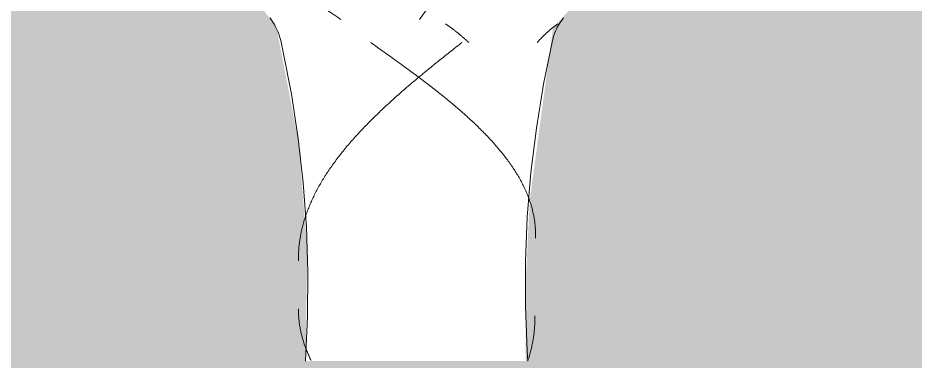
# Model space of a CAD drawing. Header units: inches. Extents: x -54880 to -186, y -132 to 853.
# Drawn here: x -25636.53 to -25604.22, y 101.31 to 113.66 of the extents above; entities that cross this region are included whole.
import ezdxf

# ---------------------------------------------------------------- set-up
doc = ezdxf.new("R2010")
doc.units = ezdxf.units.IN
doc.header["$MEASUREMENT"] = 0
doc.layers.add('A-WALL-PATT', color=111, linetype='Continuous', lineweight=9)
doc.layers.add('Q-SPCQ', color=91, linetype='Continuous', lineweight=9)

# ---------------------------------------------------------------- blocks, each defined once
blk = doc.blocks.new('FP_49-Section 13')
at = {"layer": 'Q-SPCQ', "flags": 128}
for points in [[(-25626.174, 101.312), (-25626.098, 102.917), (-25626.086, 104.523), (-25626.138, 106.128), (-25626.255, 107.73), (-25626.435, 109.325), (-25626.68, 110.913), (-25626.987, 112.489), (-25627.066, 112.849)], [(-25617.281, 112.849), (-25617.603, 111.275), (-25617.862, 109.69), (-25618.057, 108.096), (-25618.188, 106.496), (-25618.255, 104.891), (-25618.258, 103.285), (-25618.197, 101.68), (-25618.174, 101.312)]]:
    blk.add_lwpolyline(points, dxfattribs=at)
blk = doc.blocks.new('FP_50-Section 13')
at = {"layer": 'Q-SPCQ'}
for p, q in [((-25623.825, 112.774), (-25623.766, 112.733)), ((-25620.546, 112.774), (-25620.602, 112.73)), ((-25623.766, 112.733), (-25623.707, 112.691)), ((-25623.707, 112.691), (-25623.648, 112.649)), ((-25623.648, 112.649), (-25623.589, 112.607)), ((-25623.589, 112.607), (-25623.53, 112.565)), ((-25623.53, 112.565), (-25623.471, 112.524)), ((-25623.471, 112.524), (-25623.412, 112.482)), ((-25623.412, 112.482), (-25623.353, 112.44)), ((-25623.353, 112.44), (-25623.294, 112.398)), ((-25620.941, 112.463), (-25620.997, 112.419)), ((-25620.885, 112.508), (-25620.941, 112.463)), ((-25620.828, 112.552), (-25620.885, 112.508)), ((-25620.772, 112.597), (-25620.828, 112.552)), ((-25620.715, 112.641), (-25620.772, 112.597)), ((-25620.659, 112.686), (-25620.715, 112.641)), ((-25620.602, 112.73), (-25620.659, 112.686)), ((-25623.294, 112.398), (-25623.235, 112.356)), ((-25623.235, 112.356), (-25623.177, 112.314)), ((-25623.177, 112.314), (-25623.118, 112.272)), ((-25623.118, 112.272), (-25623.059, 112.23)), ((-25623.059, 112.23), (-25623.001, 112.188)), ((-25623.001, 112.188), (-25622.943, 112.147)), ((-25622.943, 112.147), (-25622.884, 112.105)), ((-25622.884, 112.105), (-25622.826, 112.063)), ((-25621.389, 112.107), (-25621.444, 112.062)), ((-25621.333, 112.151), (-25621.389, 112.107)), ((-25621.277, 112.196), (-25621.333, 112.151)), ((-25621.222, 112.24), (-25621.277, 112.196)), ((-25621.166, 112.285), (-25621.222, 112.24)), ((-25621.11, 112.33), (-25621.166, 112.285)), ((-25621.054, 112.374), (-25621.11, 112.33)), ((-25620.997, 112.419), (-25621.054, 112.374)), ((-25622.826, 112.063), (-25622.768, 112.021)), ((-25622.768, 112.021), (-25622.71, 111.979)), ((-25622.71, 111.979), (-25622.653, 111.937)), ((-25622.653, 111.937), (-25622.595, 111.895)), ((-25622.595, 111.895), (-25622.537, 111.853)), ((-25622.537, 111.853), (-25622.48, 111.811)), ((-25622.48, 111.811), (-25622.423, 111.769)), ((-25621.774, 111.794), (-25621.829, 111.75)), ((-25621.72, 111.839), (-25621.774, 111.794)), ((-25621.665, 111.884), (-25621.72, 111.839)), ((-25621.61, 111.928), (-25621.665, 111.884)), ((-25621.555, 111.973), (-25621.61, 111.928)), ((-25621.5, 112.018), (-25621.555, 111.973)), ((-25621.444, 112.062), (-25621.5, 112.018)), ((-25622.423, 111.769), (-25622.366, 111.727)), ((-25622.366, 111.727), (-25622.309, 111.685)), ((-25622.309, 111.685), (-25622.252, 111.643)), ((-25622.252, 111.643), (-25622.196, 111.601)), ((-25622.153, 111.481), (-25622.206, 111.437)), ((-25622.196, 111.601), (-25622.14, 111.559)), ((-25622.099, 111.526), (-25622.153, 111.481)), ((-25622.14, 111.559), (-25622.083, 111.517)), ((-25622.046, 111.571), (-25622.099, 111.526)), ((-25622.083, 111.517), (-25622.027, 111.474)), ((-25621.992, 111.616), (-25622.046, 111.571)), ((-25622.027, 111.474), (-25621.972, 111.432)), ((-25621.938, 111.66), (-25621.992, 111.616)), ((-25621.883, 111.705), (-25621.938, 111.66)), ((-25621.829, 111.75), (-25621.883, 111.705)), ((-25622.522, 111.168), (-25622.574, 111.123)), ((-25622.47, 111.213), (-25622.522, 111.168)), ((-25622.418, 111.258), (-25622.47, 111.213)), ((-25622.365, 111.302), (-25622.418, 111.258)), ((-25622.312, 111.347), (-25622.365, 111.302)), ((-25622.259, 111.392), (-25622.312, 111.347)), ((-25622.206, 111.437), (-25622.259, 111.392)), ((-25621.972, 111.432), (-25621.916, 111.39)), ((-25621.916, 111.39), (-25621.861, 111.348)), ((-25621.861, 111.348), (-25621.806, 111.306)), ((-25621.806, 111.306), (-25621.751, 111.264)), ((-25621.751, 111.264), (-25621.696, 111.222)), ((-25621.696, 111.222), (-25621.642, 111.18)), ((-25621.642, 111.18), (-25621.587, 111.138)), ((-25621.587, 111.138), (-25621.533, 111.095)), ((-25622.932, 110.809), (-25622.982, 110.764)), ((-25622.882, 110.854), (-25622.932, 110.809)), ((-25622.831, 110.899), (-25622.882, 110.854)), ((-25622.78, 110.944), (-25622.831, 110.899)), ((-25622.729, 110.989), (-25622.78, 110.944)), ((-25622.678, 111.034), (-25622.729, 110.989)), ((-25622.626, 111.078), (-25622.678, 111.034)), ((-25622.574, 111.123), (-25622.626, 111.078)), ((-25621.533, 111.095), (-25621.48, 111.053)), ((-25621.48, 111.053), (-25621.426, 111.011)), ((-25621.426, 111.011), (-25621.373, 110.969)), ((-25621.373, 110.969), (-25621.32, 110.927)), ((-25621.32, 110.927), (-25621.267, 110.885)), ((-25621.267, 110.885), (-25621.215, 110.842)), ((-25621.215, 110.842), (-25621.163, 110.8)), ((-25623.278, 110.495), (-25623.326, 110.45)), ((-25623.229, 110.54), (-25623.278, 110.495)), ((-25623.18, 110.585), (-25623.229, 110.54)), ((-25623.131, 110.63), (-25623.18, 110.585)), ((-25623.082, 110.675), (-25623.131, 110.63)), ((-25623.032, 110.72), (-25623.082, 110.675)), ((-25622.982, 110.764), (-25623.032, 110.72)), ((-25621.163, 110.8), (-25621.111, 110.758)), ((-25621.111, 110.758), (-25621.06, 110.716)), ((-25621.06, 110.716), (-25621.008, 110.674)), ((-25621.008, 110.674), (-25620.957, 110.631)), ((-25620.957, 110.631), (-25620.907, 110.589)), ((-25620.907, 110.589), (-25620.856, 110.547)), ((-25620.856, 110.547), (-25620.806, 110.505)), ((-25620.806, 110.505), (-25620.756, 110.462)), ((-25623.61, 110.18), (-25623.656, 110.135)), ((-25623.563, 110.225), (-25623.61, 110.18)), ((-25623.516, 110.27), (-25623.563, 110.225)), ((-25623.469, 110.315), (-25623.516, 110.27)), ((-25623.422, 110.36), (-25623.469, 110.315)), ((-25623.374, 110.405), (-25623.422, 110.36)), ((-25623.326, 110.45), (-25623.374, 110.405)), ((-25620.756, 110.462), (-25620.707, 110.42)), ((-25620.707, 110.42), (-25620.658, 110.378)), ((-25620.658, 110.378), (-25620.609, 110.335)), ((-25620.609, 110.335), (-25620.561, 110.293)), ((-25620.561, 110.293), (-25620.513, 110.251)), ((-25620.513, 110.251), (-25620.465, 110.209)), ((-25620.465, 110.209), (-25620.417, 110.166)), ((-25620.417, 110.166), (-25620.37, 110.124)), ((-25623.927, 109.865), (-25623.971, 109.82)), ((-25623.883, 109.91), (-25623.927, 109.865)), ((-25623.838, 109.955), (-25623.883, 109.91)), ((-25623.793, 110), (-25623.838, 109.955)), ((-25623.748, 110.045), (-25623.793, 110)), ((-25623.702, 110.09), (-25623.748, 110.045)), ((-25623.656, 110.135), (-25623.702, 110.09)), ((-25620.37, 110.124), (-25620.324, 110.082)), ((-25620.324, 110.082), (-25620.277, 110.039)), ((-25620.277, 110.039), (-25620.231, 109.997)), ((-25620.231, 109.997), (-25620.186, 109.955)), ((-25620.186, 109.955), (-25620.14, 109.912)), ((-25620.14, 109.912), (-25620.095, 109.87)), ((-25620.095, 109.87), (-25620.051, 109.827)), ((-25624.229, 109.55), (-25624.271, 109.504)), ((-25624.187, 109.595), (-25624.229, 109.55)), ((-25624.145, 109.64), (-25624.187, 109.595)), ((-25624.102, 109.685), (-25624.145, 109.64)), ((-25624.059, 109.73), (-25624.102, 109.685)), ((-25624.015, 109.775), (-25624.059, 109.73)), ((-25623.971, 109.82), (-25624.015, 109.775)), ((-25620.051, 109.827), (-25620.007, 109.785)), ((-25620.007, 109.785), (-25619.963, 109.743)), ((-25619.963, 109.743), (-25619.92, 109.7)), ((-25619.92, 109.7), (-25619.877, 109.658)), ((-25619.877, 109.658), (-25619.834, 109.616)), ((-25619.834, 109.616), (-25619.792, 109.573)), ((-25619.792, 109.573), (-25619.75, 109.531)), ((-25619.75, 109.531), (-25619.709, 109.488)), ((-25624.515, 109.234), (-25624.554, 109.189)), ((-25624.475, 109.279), (-25624.515, 109.234)), ((-25624.435, 109.324), (-25624.475, 109.279)), ((-25624.395, 109.369), (-25624.435, 109.324)), ((-25624.354, 109.414), (-25624.395, 109.369)), ((-25624.313, 109.459), (-25624.354, 109.414)), ((-25624.271, 109.504), (-25624.313, 109.459)), ((-25619.709, 109.488), (-25619.668, 109.446)), ((-25619.668, 109.446), (-25619.627, 109.403)), ((-25619.627, 109.403), (-25619.587, 109.361)), ((-25619.587, 109.361), (-25619.547, 109.319)), ((-25619.547, 109.319), (-25619.508, 109.276)), ((-25619.508, 109.276), (-25619.469, 109.234)), ((-25619.469, 109.234), (-25619.43, 109.191)), ((-25624.82, 108.872), (-25624.856, 108.827)), ((-25624.783, 108.917), (-25624.82, 108.872)), ((-25624.746, 108.963), (-25624.783, 108.917)), ((-25624.708, 109.008), (-25624.746, 108.963)), ((-25624.67, 109.053), (-25624.708, 109.008)), ((-25624.632, 109.098), (-25624.67, 109.053)), ((-25624.593, 109.143), (-25624.632, 109.098)), ((-25624.554, 109.189), (-25624.593, 109.143)), ((-25619.43, 109.191), (-25619.392, 109.149)), ((-25619.392, 109.149), (-25619.355, 109.106)), ((-25619.355, 109.106), (-25619.317, 109.064)), ((-25619.317, 109.064), (-25619.281, 109.021)), ((-25619.281, 109.021), (-25619.244, 108.979)), ((-25619.244, 108.979), (-25619.208, 108.936)), ((-25619.208, 108.936), (-25619.173, 108.894)), ((-25619.173, 108.894), (-25619.138, 108.851)), ((-25625.067, 108.556), (-25625.1, 108.51)), ((-25625.033, 108.601), (-25625.067, 108.556)), ((-25624.998, 108.646), (-25625.033, 108.601)), ((-25624.963, 108.691), (-25624.998, 108.646)), ((-25624.928, 108.737), (-25624.963, 108.691)), ((-25624.892, 108.782), (-25624.928, 108.737)), ((-25624.856, 108.827), (-25624.892, 108.782)), ((-25619.138, 108.851), (-25619.103, 108.809)), ((-25619.103, 108.809), (-25619.069, 108.766)), ((-25619.069, 108.766), (-25619.035, 108.724)), ((-25619.035, 108.724), (-25619.002, 108.681)), ((-25619.002, 108.681), (-25618.969, 108.639)), ((-25618.969, 108.639), (-25618.937, 108.596)), ((-25618.937, 108.596), (-25618.905, 108.553)), ((-25618.905, 108.553), (-25618.874, 108.511)), ((-25625.295, 108.239), (-25625.326, 108.194)), ((-25625.263, 108.284), (-25625.295, 108.239)), ((-25625.232, 108.329), (-25625.263, 108.284)), ((-25625.199, 108.375), (-25625.232, 108.329)), ((-25625.167, 108.42), (-25625.199, 108.375)), ((-25625.134, 108.465), (-25625.167, 108.42)), ((-25625.1, 108.51), (-25625.134, 108.465)), ((-25618.874, 108.511), (-25618.843, 108.468)), ((-25618.843, 108.468), (-25618.813, 108.426)), ((-25618.813, 108.426), (-25618.783, 108.383)), ((-25618.783, 108.383), (-25618.753, 108.341)), ((-25618.753, 108.341), (-25618.724, 108.298)), ((-25618.724, 108.298), (-25618.695, 108.255)), ((-25618.695, 108.255), (-25618.667, 108.213)), ((-25625.503, 107.922), (-25625.531, 107.876)), ((-25625.474, 107.967), (-25625.503, 107.922)), ((-25625.446, 108.012), (-25625.474, 107.967)), ((-25625.416, 108.058), (-25625.446, 108.012)), ((-25625.386, 108.103), (-25625.416, 108.058)), ((-25625.356, 108.148), (-25625.386, 108.103)), ((-25625.326, 108.194), (-25625.356, 108.148)), ((-25618.667, 108.213), (-25618.64, 108.17)), ((-25618.64, 108.17), (-25618.613, 108.128)), ((-25618.613, 108.128), (-25618.586, 108.085)), ((-25618.586, 108.085), (-25618.56, 108.042)), ((-25618.56, 108.042), (-25618.534, 108)), ((-25618.534, 108), (-25618.509, 107.957)), ((-25618.509, 107.957), (-25618.484, 107.915)), ((-25618.484, 107.915), (-25618.46, 107.872)), ((-25625.691, 107.604), (-25625.716, 107.559)), ((-25625.665, 107.65), (-25625.691, 107.604)), ((-25625.639, 107.695), (-25625.665, 107.65)), ((-25625.613, 107.74), (-25625.639, 107.695)), ((-25625.586, 107.786), (-25625.613, 107.74)), ((-25625.559, 107.831), (-25625.586, 107.786)), ((-25625.531, 107.876), (-25625.559, 107.831)), ((-25618.46, 107.872), (-25618.436, 107.829)), ((-25618.436, 107.829), (-25618.413, 107.787)), ((-25618.413, 107.787), (-25618.39, 107.744)), ((-25618.39, 107.744), (-25618.368, 107.701)), ((-25618.368, 107.701), (-25618.346, 107.659)), ((-25618.346, 107.659), (-25618.325, 107.616)), ((-25618.325, 107.616), (-25618.304, 107.573)), ((-25625.859, 107.287), (-25625.881, 107.241)), ((-25625.836, 107.332), (-25625.859, 107.287)), ((-25625.813, 107.377), (-25625.836, 107.332)), ((-25625.789, 107.423), (-25625.813, 107.377)), ((-25625.765, 107.468), (-25625.789, 107.423)), ((-25625.741, 107.514), (-25625.765, 107.468)), ((-25625.716, 107.559), (-25625.741, 107.514)), ((-25618.304, 107.573), (-25618.284, 107.531)), ((-25618.284, 107.531), (-25618.264, 107.488)), ((-25618.264, 107.488), (-25618.245, 107.445)), ((-25618.245, 107.445), (-25618.226, 107.403)), ((-25618.226, 107.403), (-25618.208, 107.36)), ((-25618.208, 107.36), (-25618.19, 107.317)), ((-25618.19, 107.317), (-25618.173, 107.275)), ((-25618.173, 107.275), (-25618.156, 107.232)), ((-25626.005, 106.969), (-25626.024, 106.923)), ((-25625.985, 107.014), (-25626.005, 106.969)), ((-25625.965, 107.06), (-25625.985, 107.014)), ((-25625.945, 107.105), (-25625.965, 107.06)), ((-25625.924, 107.15), (-25625.945, 107.105)), ((-25625.903, 107.196), (-25625.924, 107.15)), ((-25625.881, 107.241), (-25625.903, 107.196)), ((-25618.156, 107.232), (-25618.14, 107.189)), ((-25618.14, 107.189), (-25618.124, 107.147)), ((-25618.124, 107.147), (-25618.109, 107.104)), ((-25618.109, 107.104), (-25618.094, 107.061)), ((-25618.094, 107.061), (-25618.08, 107.018)), ((-25618.08, 107.018), (-25618.066, 106.976)), ((-25618.066, 106.976), (-25618.053, 106.933)), ((-25618.053, 106.933), (-25618.04, 106.89)), ((-25626.13, 106.651), (-25626.146, 106.605)), ((-25626.114, 106.696), (-25626.13, 106.651)), ((-25626.097, 106.742), (-25626.114, 106.696)), ((-25626.079, 106.787), (-25626.097, 106.742)), ((-25626.061, 106.833), (-25626.079, 106.787)), ((-25626.043, 106.878), (-25626.061, 106.833)), ((-25626.024, 106.923), (-25626.043, 106.878)), ((-25618.04, 106.89), (-25618.028, 106.848)), ((-25618.028, 106.848), (-25618.016, 106.805)), ((-25618.016, 106.805), (-25618.005, 106.762)), ((-25618.005, 106.762), (-25617.995, 106.719)), ((-25617.995, 106.719), (-25617.984, 106.677)), ((-25617.984, 106.677), (-25617.975, 106.634)), ((-25617.975, 106.634), (-25617.966, 106.591)), ((-25626.247, 106.287), (-25626.259, 106.242)), ((-25626.234, 106.333), (-25626.247, 106.287)), ((-25626.22, 106.378), (-25626.234, 106.333)), ((-25626.206, 106.424), (-25626.22, 106.378)), ((-25626.192, 106.469), (-25626.206, 106.424)), ((-25626.177, 106.514), (-25626.192, 106.469)), ((-25626.162, 106.56), (-25626.177, 106.514)), ((-25626.146, 106.605), (-25626.162, 106.56)), ((-25617.966, 106.591), (-25617.957, 106.548)), ((-25617.957, 106.548), (-25617.949, 106.506)), ((-25617.949, 106.506), (-25617.941, 106.463)), ((-25617.941, 106.463), (-25617.934, 106.42)), ((-25617.934, 106.42), (-25617.928, 106.377)), ((-25617.928, 106.377), (-25617.922, 106.335)), ((-25617.922, 106.335), (-25617.916, 106.292)), ((-25617.916, 106.292), (-25617.911, 106.249)), ((-25626.326, 105.969), (-25626.335, 105.923)), ((-25626.316, 106.014), (-25626.326, 105.969)), ((-25626.305, 106.06), (-25626.316, 106.014)), ((-25626.294, 106.105), (-25626.305, 106.06)), ((-25626.283, 106.151), (-25626.294, 106.105)), ((-25626.272, 106.196), (-25626.283, 106.151)), ((-25626.259, 106.242), (-25626.272, 106.196)), ((-25617.911, 106.249), (-25617.906, 106.206)), ((-25617.906, 106.206), (-25617.902, 106.164)), ((-25617.902, 106.164), (-25617.899, 106.121)), ((-25617.899, 106.121), (-25617.896, 106.078)), ((-25617.896, 106.078), (-25617.893, 106.035)), ((-25617.893, 106.035), (-25617.891, 105.992)), ((-25617.891, 105.992), (-25617.89, 105.95)), ((-25626.383, 105.65), (-25626.389, 105.605)), ((-25626.376, 105.696), (-25626.383, 105.65)), ((-25626.369, 105.741), (-25626.376, 105.696)), ((-25626.361, 105.787), (-25626.369, 105.741)), ((-25626.353, 105.832), (-25626.361, 105.787)), ((-25626.344, 105.878), (-25626.353, 105.832)), ((-25626.335, 105.923), (-25626.344, 105.878)), ((-25617.89, 105.95), (-25617.889, 105.907)), ((-25617.889, 105.779), (-25617.89, 105.736)), ((-25617.889, 105.907), (-25617.888, 105.864)), ((-25617.888, 105.864), (-25617.889, 105.821)), ((-25617.889, 105.821), (-25617.889, 105.779)), ((-25626.418, 105.332), (-25626.421, 105.286)), ((-25626.414, 105.377), (-25626.418, 105.332)), ((-25626.41, 105.423), (-25626.414, 105.377)), ((-25626.405, 105.468), (-25626.41, 105.423)), ((-25626.4, 105.514), (-25626.405, 105.468)), ((-25626.395, 105.559), (-25626.4, 105.514)), ((-25626.389, 105.605), (-25626.395, 105.559)), ((-25626.43, 105.104), (-25626.431, 105.059)), ((-25626.431, 105.059), (-25626.431, 105.013)), ((-25626.431, 105.013), (-25626.431, 104.968)), ((-25626.428, 105.15), (-25626.43, 105.104)), ((-25626.426, 105.195), (-25626.428, 105.15)), ((-25626.424, 105.241), (-25626.426, 105.195)), ((-25626.421, 105.286), (-25626.424, 105.241)), ((-25626.431, 104.968), (-25626.431, 104.922)), ((-25626.429, 103.192), (-25626.429, 103.15)), ((-25626.429, 103.15), (-25626.429, 103.108)), ((-25626.429, 103.108), (-25626.428, 103.065)), ((-25626.428, 103.065), (-25626.427, 103.023)), ((-25626.427, 103.023), (-25626.425, 102.981)), ((-25626.425, 102.981), (-25626.422, 102.939)), ((-25626.422, 102.939), (-25626.42, 102.896)), ((-25626.42, 102.896), (-25626.416, 102.854)), ((-25626.416, 102.854), (-25626.412, 102.812)), ((-25626.412, 102.812), (-25626.408, 102.77)), ((-25626.408, 102.77), (-25626.403, 102.727)), ((-25617.913, 102.767), (-25617.915, 102.722)), ((-25617.913, 102.946), (-25617.912, 102.901)), ((-25617.912, 102.857), (-25617.913, 102.812)), ((-25617.913, 102.812), (-25617.913, 102.767)), ((-25617.912, 102.901), (-25617.912, 102.857)), ((-25626.403, 102.727), (-25626.398, 102.685)), ((-25626.398, 102.685), (-25626.392, 102.643)), ((-25626.392, 102.643), (-25626.386, 102.601)), ((-25626.386, 102.601), (-25626.379, 102.559)), ((-25626.379, 102.559), (-25626.372, 102.516)), ((-25626.372, 102.516), (-25626.364, 102.474)), ((-25626.364, 102.474), (-25626.356, 102.432)), ((-25626.356, 102.432), (-25626.348, 102.39)), ((-25617.931, 102.454), (-25617.935, 102.409)), ((-25617.927, 102.498), (-25617.931, 102.454)), ((-25617.924, 102.543), (-25617.927, 102.498)), ((-25617.921, 102.588), (-25617.924, 102.543)), ((-25617.918, 102.633), (-25617.921, 102.588)), ((-25617.916, 102.678), (-25617.918, 102.633)), ((-25617.915, 102.722), (-25617.916, 102.678)), ((-25626.348, 102.39), (-25626.338, 102.348)), ((-25626.338, 102.348), (-25626.329, 102.305)), ((-25626.329, 102.305), (-25626.319, 102.263)), ((-25626.319, 102.263), (-25626.308, 102.221)), ((-25626.308, 102.221), (-25626.297, 102.179)), ((-25626.297, 102.179), (-25626.285, 102.137)), ((-25626.285, 102.137), (-25626.273, 102.094)), ((-25626.273, 102.094), (-25626.261, 102.052)), ((-25617.977, 102.096), (-25617.985, 102.051)), ((-25617.97, 102.14), (-25617.977, 102.096)), ((-25617.963, 102.185), (-25617.97, 102.14)), ((-25617.957, 102.23), (-25617.963, 102.185)), ((-25617.951, 102.275), (-25617.957, 102.23)), ((-25617.945, 102.319), (-25617.951, 102.275)), ((-25617.94, 102.364), (-25617.945, 102.319)), ((-25617.935, 102.409), (-25617.94, 102.364)), ((-25626.261, 102.052), (-25626.248, 102.01)), ((-25626.248, 102.01), (-25626.234, 101.968)), ((-25626.234, 101.968), (-25626.22, 101.926)), ((-25626.22, 101.926), (-25626.206, 101.883)), ((-25626.206, 101.883), (-25626.191, 101.841)), ((-25626.191, 101.841), (-25626.175, 101.799)), ((-25626.175, 101.799), (-25626.159, 101.757)), ((-25618.04, 101.782), (-25618.051, 101.738)), ((-25618.03, 101.827), (-25618.04, 101.782)), ((-25618.02, 101.872), (-25618.03, 101.827)), ((-25618.01, 101.917), (-25618.02, 101.872)), ((-25618.001, 101.961), (-25618.01, 101.917)), ((-25617.993, 102.006), (-25618.001, 101.961)), ((-25617.985, 102.051), (-25617.993, 102.006)), ((-25626.159, 101.757), (-25626.143, 101.715)), ((-25626.143, 101.715), (-25626.126, 101.673)), ((-25626.126, 101.673), (-25626.109, 101.63)), ((-25626.109, 101.63), (-25626.091, 101.588)), ((-25626.091, 101.588), (-25626.073, 101.546)), ((-25626.073, 101.546), (-25626.054, 101.504)), ((-25626.054, 101.504), (-25626.035, 101.462)), ((-25626.035, 101.462), (-25626.015, 101.42)), ((-25618.124, 101.469), (-25618.138, 101.425)), ((-25618.111, 101.514), (-25618.124, 101.469)), ((-25618.098, 101.559), (-25618.111, 101.514)), ((-25618.086, 101.604), (-25618.098, 101.559)), ((-25618.074, 101.648), (-25618.086, 101.604)), ((-25618.062, 101.693), (-25618.074, 101.648)), ((-25618.051, 101.738), (-25618.062, 101.693)), ((-25626.015, 101.42), (-25625.995, 101.377)), ((-25625.995, 101.377), (-25625.974, 101.335)), ((-25618.152, 101.38), (-25618.167, 101.335)), ((-25618.138, 101.425), (-25618.152, 101.38))]:
    blk.add_line(p, q, dxfattribs=at)
blk = doc.blocks.new('FP_52-Section 13')
at = {"layer": 'Q-SPCQ'}
for p, q in [((-25630.026, 119.669), (-25630.042, 119.523)), ((-25617.535, 119.645), (-25617.397, 119.54)), ((-25617.397, 119.54), (-25617.263, 119.436)), ((-25615.926, 119.667), (-25616.087, 119.521)), ((-25630.061, 119.232), (-25630.065, 119.087)), ((-25630.053, 119.377), (-25630.061, 119.232)), ((-25630.042, 119.523), (-25630.053, 119.377)), ((-25617.263, 119.436), (-25617.133, 119.331)), ((-25617.133, 119.331), (-25617.007, 119.227)), ((-25617.007, 119.227), (-25616.886, 119.122)), ((-25616.412, 119.229), (-25616.574, 119.084)), ((-25616.25, 119.375), (-25616.412, 119.229)), ((-25616.087, 119.521), (-25616.25, 119.375)), ((-25630.065, 119.087), (-25630.065, 118.943)), ((-25630.065, 118.943), (-25630.062, 118.799)), ((-25616.737, 118.939), (-25616.899, 118.794)), ((-25616.886, 119.122), (-25616.769, 119.018)), ((-25616.769, 119.018), (-25616.656, 118.915)), ((-25616.574, 119.084), (-25616.737, 118.939)), ((-25616.656, 118.915), (-25616.548, 118.811)), ((-25630.062, 118.799), (-25630.054, 118.655)), ((-25630.054, 118.655), (-25630.042, 118.512)), ((-25617.061, 118.65), (-25617.223, 118.506)), ((-25616.899, 118.794), (-25617.061, 118.65)), ((-25616.548, 118.811), (-25616.445, 118.708)), ((-25616.445, 118.708), (-25616.346, 118.604)), ((-25616.346, 118.604), (-25616.251, 118.501)), ((-25630.713, 118.335), (-25630.649, 118.231)), ((-25630.042, 118.512), (-25630.027, 118.369)), ((-25630.027, 118.369), (-25630.008, 118.227)), ((-25617.384, 118.363), (-25617.545, 118.219)), ((-25617.223, 118.506), (-25617.384, 118.363)), ((-25616.251, 118.501), (-25616.161, 118.398)), ((-25616.161, 118.398), (-25616.076, 118.296)), ((-25616.076, 118.296), (-25615.995, 118.193)), ((-25630.649, 118.231), (-25630.581, 118.128)), ((-25630.581, 118.128), (-25630.509, 118.024)), ((-25630.509, 118.024), (-25630.433, 117.921)), ((-25630.433, 117.921), (-25630.354, 117.818)), ((-25630.008, 118.227), (-25629.985, 118.084)), ((-25629.985, 118.084), (-25629.959, 117.943)), ((-25629.959, 117.943), (-25629.929, 117.801)), ((-25617.865, 117.934), (-25618.024, 117.793)), ((-25617.706, 118.077), (-25617.865, 117.934)), ((-25617.545, 118.219), (-25617.706, 118.077)), ((-25615.995, 118.193), (-25615.919, 118.091)), ((-25615.919, 118.091), (-25615.847, 117.989)), ((-25615.847, 117.989), (-25615.78, 117.887)), ((-25630.354, 117.818), (-25630.271, 117.715)), ((-25630.271, 117.715), (-25630.184, 117.613)), ((-25630.184, 117.613), (-25630.094, 117.511)), ((-25629.929, 117.801), (-25629.895, 117.66)), ((-25629.895, 117.66), (-25629.858, 117.52)), ((-25618.182, 117.651), (-25618.339, 117.51)), ((-25618.024, 117.793), (-25618.182, 117.651)), ((-25615.78, 117.887), (-25615.718, 117.785)), ((-25615.718, 117.785), (-25615.66, 117.684)), ((-25615.66, 117.684), (-25615.607, 117.583)), ((-25630.094, 117.511), (-25630, 117.409)), ((-25630, 117.409), (-25629.903, 117.307)), ((-25629.903, 117.307), (-25629.803, 117.205)), ((-25629.858, 117.52), (-25629.817, 117.38)), ((-25629.817, 117.38), (-25629.772, 117.24)), ((-25618.495, 117.369), (-25618.65, 117.229)), ((-25618.339, 117.51), (-25618.495, 117.369)), ((-25615.607, 117.583), (-25615.558, 117.482)), ((-25615.558, 117.482), (-25615.514, 117.381)), ((-25615.514, 117.381), (-25615.475, 117.28)), ((-25615.475, 117.28), (-25615.44, 117.18)), ((-25629.803, 117.205), (-25629.7, 117.104)), ((-25629.772, 117.24), (-25629.725, 117.1)), ((-25629.725, 117.1), (-25629.673, 116.962)), ((-25629.7, 117.104), (-25629.593, 117.002)), ((-25629.673, 116.962), (-25629.619, 116.823)), ((-25629.593, 117.002), (-25629.484, 116.901)), ((-25618.955, 116.95), (-25619.106, 116.81)), ((-25618.803, 117.089), (-25618.955, 116.95)), ((-25618.65, 117.229), (-25618.803, 117.089)), ((-25615.44, 117.18), (-25615.41, 117.08)), ((-25615.41, 117.08), (-25615.384, 116.98)), ((-25615.384, 116.98), (-25615.363, 116.88)), ((-25629.619, 116.823), (-25629.561, 116.685)), ((-25629.561, 116.685), (-25629.5, 116.547)), ((-25629.484, 116.901), (-25629.372, 116.801)), ((-25629.372, 116.801), (-25629.258, 116.7)), ((-25629.258, 116.7), (-25629.141, 116.6)), ((-25619.255, 116.672), (-25619.403, 116.534)), ((-25619.106, 116.81), (-25619.255, 116.672)), ((-25615.363, 116.88), (-25615.347, 116.78)), ((-25615.347, 116.78), (-25615.334, 116.681)), ((-25615.334, 116.681), (-25615.327, 116.582)), ((-25629.5, 116.547), (-25629.436, 116.41)), ((-25629.436, 116.41), (-25629.368, 116.273)), ((-25629.141, 116.6), (-25629.021, 116.5)), ((-25629.021, 116.5), (-25628.899, 116.4)), ((-25628.899, 116.4), (-25628.775, 116.3)), ((-25619.549, 116.396), (-25619.693, 116.258)), ((-25619.403, 116.534), (-25619.549, 116.396)), ((-25615.324, 116.384), (-25615.329, 116.286)), ((-25615.327, 116.582), (-25615.323, 116.483)), ((-25615.323, 116.483), (-25615.324, 116.384)), ((-25629.368, 116.273), (-25629.298, 116.137)), ((-25629.298, 116.137), (-25629.225, 116.001)), ((-25629.225, 116.001), (-25629.148, 115.865)), ((-25628.775, 116.3), (-25628.649, 116.201)), ((-25628.649, 116.201), (-25628.521, 116.102)), ((-25628.521, 116.102), (-25628.391, 116.003)), ((-25628.391, 116.003), (-25628.259, 115.904)), ((-25619.975, 115.985), (-25620.113, 115.849)), ((-25619.835, 116.122), (-25619.975, 115.985)), ((-25619.693, 116.258), (-25619.835, 116.122)), ((-25615.37, 115.992), (-25615.392, 115.894)), ((-25615.352, 116.09), (-25615.37, 115.992)), ((-25615.339, 116.188), (-25615.352, 116.09)), ((-25615.329, 116.286), (-25615.339, 116.188)), ((-25629.148, 115.865), (-25629.069, 115.73)), ((-25629.069, 115.73), (-25628.987, 115.595)), ((-25628.259, 115.904), (-25628.126, 115.805)), ((-25628.126, 115.805), (-25627.991, 115.707)), ((-25627.991, 115.707), (-25627.855, 115.609)), ((-25620.249, 115.713), (-25620.383, 115.578)), ((-25620.113, 115.849), (-25620.249, 115.713)), ((-25615.448, 115.7), (-25615.481, 115.603)), ((-25615.418, 115.797), (-25615.448, 115.7)), ((-25615.392, 115.894), (-25615.418, 115.797)), ((-25628.987, 115.595), (-25628.902, 115.461)), ((-25628.902, 115.461), (-25628.815, 115.327)), ((-25627.855, 115.609), (-25627.718, 115.511)), ((-25627.718, 115.511), (-25627.579, 115.414)), ((-25627.579, 115.414), (-25627.44, 115.316)), ((-25620.515, 115.444), (-25620.644, 115.309)), ((-25620.383, 115.578), (-25620.515, 115.444)), ((-25615.56, 115.41), (-25615.605, 115.314)), ((-25615.519, 115.506), (-25615.56, 115.41)), ((-25615.481, 115.603), (-25615.519, 115.506)), ((-25628.815, 115.327), (-25628.725, 115.194)), ((-25628.725, 115.194), (-25628.633, 115.061)), ((-25627.44, 115.316), (-25627.3, 115.219)), ((-25627.3, 115.219), (-25627.159, 115.122)), ((-25627.159, 115.122), (-25627.017, 115.026)), ((-25627.017, 115.026), (-25626.875, 114.93)), ((-25620.895, 115.042), (-25621.016, 114.909)), ((-25620.771, 115.176), (-25620.895, 115.042)), ((-25620.644, 115.309), (-25620.771, 115.176)), ((-25615.762, 115.027), (-25615.821, 114.931)), ((-25615.706, 115.122), (-25615.762, 115.027)), ((-25615.654, 115.218), (-25615.706, 115.122)), ((-25615.605, 115.314), (-25615.654, 115.218)), ((-25626.875, 114.93), (-25626.732, 114.833)), ((-25626.732, 114.833), (-25626.59, 114.738)), ((-25626.59, 114.738), (-25626.447, 114.642)), ((-25621.135, 114.777), (-25621.251, 114.645)), ((-25621.016, 114.909), (-25621.135, 114.777)), ((-25615.883, 114.836), (-25615.948, 114.742)), ((-25615.821, 114.931), (-25615.883, 114.836)), ((-25626.447, 114.642), (-25626.304, 114.547)), ((-25626.304, 114.547), (-25626.162, 114.451)), ((-25626.162, 114.451), (-25626.019, 114.357)), ((-25621.475, 114.383), (-25621.582, 114.252)), ((-25621.364, 114.514), (-25621.475, 114.383)), ((-25621.251, 114.645), (-25621.364, 114.514)), ((-25626.019, 114.357), (-25625.877, 114.262)), ((-25625.877, 114.262), (-25625.736, 114.168)), ((-25625.736, 114.168), (-25625.595, 114.074)), ((-25625.595, 114.074), (-25625.455, 113.98)), ((-25621.686, 114.122), (-25621.788, 113.993)), ((-25621.582, 114.252), (-25621.686, 114.122)), ((-25625.455, 113.98), (-25625.315, 113.886)), ((-25625.315, 113.886), (-25625.177, 113.793)), ((-25625.177, 113.793), (-25625.04, 113.7)), ((-25621.98, 113.735), (-25622.072, 113.607)), ((-25621.886, 113.863), (-25621.98, 113.735)), ((-25621.788, 113.993), (-25621.886, 113.863)), ((-25625.04, 113.7), (-25624.904, 113.607))]:
    blk.add_line(p, q, dxfattribs=at)
blk = doc.blocks.new('FP_53-Section 13')
at = {"layer": 'Q-SPCQ', "flags": 128}
for points in [[(-25627.066, 112.849), (-25627.086, 112.926), (-25627.108, 113.003), (-25627.133, 113.079), (-25627.161, 113.154), (-25627.193, 113.228), (-25627.227, 113.3), (-25627.264, 113.371), (-25627.304, 113.44), (-25627.347, 113.508), (-25627.392, 113.574), (-25627.44, 113.638), (-25627.459, 113.662)], [(-25616.889, 113.662), (-25616.938, 113.599), (-25616.984, 113.533), (-25617.028, 113.466), (-25617.069, 113.398), (-25617.107, 113.327), (-25617.142, 113.256), (-25617.175, 113.182), (-25617.204, 113.108), (-25617.231, 113.033), (-25617.254, 112.956), (-25617.274, 112.879), (-25617.281, 112.849)]]:
    blk.add_lwpolyline(points, dxfattribs=at)
blk = doc.blocks.new('FP_54-Section 13')
at = {"layer": 'Q-SPCQ'}
for p, q in [((-25621.137, 113.45), (-25621.119, 113.439)), ((-25621.119, 113.439), (-25621.102, 113.427)), ((-25621.102, 113.427), (-25621.084, 113.415)), ((-25621.084, 113.415), (-25621.067, 113.403)), ((-25621.067, 113.403), (-25621.049, 113.391)), ((-25617.153, 113.403), (-25617.169, 113.391)), ((-25617.137, 113.415), (-25617.153, 113.403)), ((-25617.12, 113.427), (-25617.137, 113.415)), ((-25617.104, 113.439), (-25617.12, 113.427)), ((-25617.088, 113.45), (-25617.104, 113.439)), ((-25621.049, 113.391), (-25621.032, 113.379)), ((-25621.032, 113.379), (-25621.015, 113.367)), ((-25621.015, 113.367), (-25620.998, 113.355)), ((-25620.998, 113.355), (-25620.981, 113.343)), ((-25620.981, 113.343), (-25620.963, 113.331)), ((-25620.963, 113.331), (-25620.946, 113.318)), ((-25620.946, 113.318), (-25620.929, 113.306)), ((-25620.929, 113.306), (-25620.912, 113.293)), ((-25620.912, 113.293), (-25620.895, 113.281)), ((-25620.895, 113.281), (-25620.879, 113.268)), ((-25620.879, 113.268), (-25620.862, 113.255)), ((-25620.862, 113.255), (-25620.845, 113.242)), ((-25620.845, 113.242), (-25620.828, 113.23)), ((-25620.828, 113.23), (-25620.811, 113.217)), ((-25620.811, 113.217), (-25620.795, 113.204)), ((-25620.795, 113.204), (-25620.778, 113.191)), ((-25620.778, 113.191), (-25620.761, 113.177)), ((-25620.761, 113.177), (-25620.745, 113.164)), ((-25620.745, 113.164), (-25620.728, 113.151)), ((-25620.728, 113.151), (-25620.712, 113.138)), ((-25620.712, 113.138), (-25620.695, 113.124)), ((-25620.695, 113.124), (-25620.679, 113.111)), ((-25620.679, 113.111), (-25620.662, 113.097)), ((-25620.662, 113.097), (-25620.646, 113.084)), ((-25620.646, 113.084), (-25620.63, 113.07)), ((-25617.536, 113.084), (-25617.55, 113.07)), ((-25617.521, 113.097), (-25617.536, 113.084)), ((-25617.507, 113.111), (-25617.521, 113.097)), ((-25617.492, 113.124), (-25617.507, 113.111)), ((-25617.477, 113.138), (-25617.492, 113.124)), ((-25617.462, 113.151), (-25617.477, 113.138)), ((-25617.448, 113.164), (-25617.462, 113.151)), ((-25617.433, 113.177), (-25617.448, 113.164)), ((-25617.418, 113.191), (-25617.433, 113.177)), ((-25617.403, 113.204), (-25617.418, 113.191)), ((-25617.387, 113.217), (-25617.403, 113.204)), ((-25617.372, 113.23), (-25617.387, 113.217)), ((-25617.357, 113.242), (-25617.372, 113.23)), ((-25617.342, 113.255), (-25617.357, 113.242)), ((-25617.326, 113.268), (-25617.342, 113.255)), ((-25617.311, 113.281), (-25617.326, 113.268)), ((-25617.295, 113.293), (-25617.311, 113.281)), ((-25617.28, 113.306), (-25617.295, 113.293)), ((-25617.264, 113.318), (-25617.28, 113.306)), ((-25617.248, 113.331), (-25617.264, 113.318)), ((-25617.233, 113.343), (-25617.248, 113.331)), ((-25617.217, 113.355), (-25617.233, 113.343)), ((-25617.201, 113.367), (-25617.217, 113.355)), ((-25617.185, 113.379), (-25617.201, 113.367)), ((-25617.169, 113.391), (-25617.185, 113.379)), ((-25620.63, 113.07), (-25620.613, 113.057)), ((-25620.613, 113.057), (-25620.597, 113.043)), ((-25620.597, 113.043), (-25620.581, 113.029)), ((-25620.581, 113.029), (-25620.564, 113.015)), ((-25620.564, 113.015), (-25620.548, 113.002)), ((-25620.548, 113.002), (-25620.532, 112.988)), ((-25620.532, 112.988), (-25620.516, 112.974)), ((-25620.516, 112.974), (-25620.499, 112.96)), ((-25620.499, 112.96), (-25620.483, 112.946)), ((-25620.483, 112.946), (-25620.467, 112.932)), ((-25620.467, 112.932), (-25620.451, 112.918)), ((-25620.451, 112.918), (-25620.435, 112.903)), ((-25620.435, 112.903), (-25620.418, 112.889)), ((-25620.418, 112.889), (-25620.402, 112.875)), ((-25620.402, 112.875), (-25620.386, 112.861)), ((-25620.386, 112.861), (-25620.37, 112.846)), ((-25620.37, 112.846), (-25620.354, 112.832)), ((-25620.354, 112.832), (-25620.338, 112.818)), ((-25620.338, 112.818), (-25620.322, 112.803)), ((-25620.322, 112.803), (-25620.305, 112.789)), ((-25620.305, 112.789), (-25620.289, 112.774)), ((-25617.825, 112.789), (-25617.838, 112.774)), ((-25617.812, 112.803), (-25617.825, 112.789)), ((-25617.799, 112.818), (-25617.812, 112.803)), ((-25617.785, 112.832), (-25617.799, 112.818)), ((-25617.772, 112.846), (-25617.785, 112.832)), ((-25617.759, 112.861), (-25617.772, 112.846)), ((-25617.745, 112.875), (-25617.759, 112.861)), ((-25617.732, 112.889), (-25617.745, 112.875)), ((-25617.718, 112.903), (-25617.732, 112.889)), ((-25617.705, 112.918), (-25617.718, 112.903)), ((-25617.691, 112.932), (-25617.705, 112.918)), ((-25617.677, 112.946), (-25617.691, 112.932)), ((-25617.663, 112.96), (-25617.677, 112.946)), ((-25617.649, 112.974), (-25617.663, 112.96)), ((-25617.635, 112.988), (-25617.649, 112.974)), ((-25617.621, 113.002), (-25617.635, 112.988)), ((-25617.607, 113.015), (-25617.621, 113.002)), ((-25617.593, 113.029), (-25617.607, 113.015)), ((-25617.579, 113.043), (-25617.593, 113.029)), ((-25617.565, 113.057), (-25617.579, 113.043)), ((-25617.55, 113.07), (-25617.565, 113.057))]:
    blk.add_line(p, q, dxfattribs=at)
blk = doc.blocks.new('Basketball_Backstop-Performance_Sports_Systems-3103-Ceiling_Hung - 27_-0_ to 27_-11 7_8_-652462-Section 13')
at = {"layer": 'Q-SPCQ'}
for name in ['FP_52-Section 13', 'FP_53-Section 13', 'FP_54-Section 13', 'FP_49-Section 13', 'FP_50-Section 13']:
    blk.add_blockref(name, (0, 0), dxfattribs=at)

msp = doc.modelspace()

# ---------------------------------------------------------------- hatches: boundary and pattern name
at = {"layer": 'A-WALL-PATT'}
h = msp.add_hatch(dxfattribs=at)
h.set_pattern_fill('FP_1', color=256, style=0, pattern_type=2)
h.set_pattern_definition([(90, (-24911.86, -1109.5), (-193, -193), [48, -145]), (180, (-24911.86, -1109.5), (-2e-14, -193), [96.25, -96.75]), (270, (-25008.11, -1061.5), (-193, -193), [48, -145]), (180, (-24911.86, -1061.5), (-2e-14, -193), [96.25, -96.75]), (270, (-25008.36, -1061.5), (-193, -193), [48, -145]), (180, (-25008.36, -1061.5), (-2e-14, -193), [96.25, -96.75]), (90, (-25104.61, -1109.5), (-193, -193), [48, -145]), (180, (-25008.36, -1109.5), (-2e-14, -193), [96.25, -96.75]), (90, (-24959.86, -1061.25), (-193, -193), [48, -145]), (180, (-24911.61, -1061.25), (-2e-14, -193), [48.25, -144.75]), (180, (-24911.61, -1013.25), (-2e-14, -193), [48.25, -144.75]), (90, (-25056.36, -1061.25), (-193, -193), [48, -145]), (180, (-24960.11, -1061.25), (-2e-14, -193), [96.25, -96.75]), (270, (-24960.11, -1013.25), (-193, -193), [48, -145]), (180, (-24960.11, -1013.25), (-2e-14, -193), [96.25, -96.75]), (180, (-25056.61, -1061.25), (-2e-14, -193), [48, -145]), (270, (-25056.61, -1013.25), (-193, -193), [48, -145]), (180, (-25056.61, -1013.25), (-2e-14, -193), [48, -145]), (90, (-24911.86, -1013), (-193, -193), [48, -145]), (180, (-24911.86, -1013), (-2e-14, -193), [96.25, -96.75]), (270, (-25008.11, -965), (-193, -193), [48, -145]), (180, (-24911.86, -965), (-2e-14, -193), [96.25, -96.75]), (270, (-25008.36, -965), (-193, -193), [48, -145]), (180, (-25008.36, -965), (-2e-14, -193), [96.25, -96.75]), (270, (-25104.61, -965), (-193, -193), [48, -145]), (180, (-25008.36, -1013), (-2e-14, -193), [96.25, -96.75]), (90, (-24959.86, -964.75), (-193, -193), [48, -145]), (180, (-24911.61, -964.75), (-2e-14, -193), [48.25, -144.75]), (180, (-24911.61, -916.75), (-2e-14, -193), [48.25, -144.75]), (90, (-25056.36, -964.75), (-193, -193), [48, -145]), (180, (-24960.11, -964.75), (-2e-14, -193), [96.25, -96.75]), (270, (-24960.11, -916.75), (-193, -193), [48, -145]), (180, (-24960.11, -916.75), (-2e-14, -193), [96.25, -96.75]), (180, (-25056.61, -964.75), (-2e-14, -193), [48, -145]), (270, (-25056.61, -916.75), (-193, -193), [48, -145]), (180, (-25056.61, -916.75), (-2e-14, -193), [48, -145])])
h.paths.add_polyline_path([(-25471.04778, 1), (-25406.89023, 1), (-25406.89023, 193), (-25605.77385, 193), (-25614.92264, 164.3125), (-25610.23642, 164.3125), (-25610.17392, 160.1875), (-25610.04892, 160.1875), (-25610.04892, 157.5625), (-25588.17392, 157.5625), (-25588.17392, 156), (-25586.17392, 156), (-25586.17392, 114), (-25616.70877, 113.91368), (-25617.21388, 113.34757), (-25617.26523, 113.27782), (-25618.09862, 107.11296), (-25618.23286, 104.38546), (-25618.24812, 101.3125), (-25626.17392, 101.3125), (-25626.11128, 105.33002), (-25626.43093, 109.22493), (-25627.24469, 113.43381), (-25627.41006, 113.58488), (-25627.72878, 114), (-25658.17392, 114), (-25658.17392, 156), (-25656.17392, 156), (-25656.17392, 157.5625), (-25634.29892, 157.5625), (-25634.2257, 160.1875), (-25634.11142, 160.1875), (-25634.04892, 164.3125), (-25629.4252, 164.3125), (-25638.57399, 193), (-25686.39023, 193), (-25686.39023, 1), (-25570.76523, 1), (-25570.76523, 96.75), (-25474.26523, 96.75), (-25474.26523, 1)], flags=0)
h.paths.add_polyline_path([(-24705.13643, 1), (-24631.51523, 1), (-24631.51523, 96.75), (-24538.39023, 96.75), (-24538.39023, 193), (-24719.8382, 193), (-24749.87111, 135.41647), (-24750.45903, 135.625), (-24752.32773, 135.625), (-24752.36393, 130.75), (-24752.45273, 130.75), (-24752.51523, 128), (-24755.89023, 128), (-24755.89023, 128.4375), (-24756.07773, 128.4375), (-24756.07773, 128.75), (-24756.45273, 128.75), (-24756.45273, 128.3125), (-24756.20273, 128.3125), (-24756.20273, 128.125), (-24756.45273, 128.125), (-24756.38117, 120.20797), (-24756.05, 120.13198), (-24755.9491, 120), (-24756.17924, 119.79715), (-24756.45273, 119.75043), (-24756.45273, 116), (-24763.07773, 116), (-24763.07773, 119.125), (-24763.32773, 119.125), (-24763.32773, 119.3125), (-24763.07773, 119.3125), (-24763.07773, 119.75), (-24763.45273, 119.75), (-24763.455, 119.4375), (-24763.64023, 119.4375), (-24763.64023, 118.8125), (-24766.20273, 118.8125), (-24766.26523, 118.6875), (-24768.14003, 118.60243), (-24770.89023, 117.35334), (-24770.89023, 114), (-24773.39023, 114), (-24773.39023, 114.3125), (-24775.22861, 114.3125), (-24778.64023, 117.8125), (-24778.64023, 119.8125), (-24779.27232, 119.72554), (-24779.41165, 119.62508), (-24781.28025, 116.42301), (-24782.43417, 114.72708), (-24783.4676, 113.29426), (-24783.62269, 112.84879), (-24784.45321, 107.31551), (-24784.5985, 104.50724), (-24784.63768, 101.3125), (-24792.45446, 101.3125), (-24792.47337, 106.0075), (-24792.81529, 109.22493), (-24793.541, 113.32263), (-24793.94714, 113.91368), (-24795.19889, 115.57032), (-24796.99483, 118.5054), (-24797.67658, 119.70352), (-24797.94207, 119.7421), (-24798.14023, 120), (-24797.82773, 120.26819), (-24796.48367, 120.31237), (-24794.12663, 120.28809), (-24791.00466, 120.29688), (-24788.51523, 120.30185), (-24784.22199, 120.30556), (-24773.39023, 120.3125), (-24773.39023, 145.85551), (-24806.2984, 193), (-24817.89023, 193), (-24817.89023, 1)], flags=0)
h.paths.add_polyline_path([(-24940.89023, 1), (-24940.89023, 99), (-24862.89023, 99), (-24862.89023, 1), (-24827.89023, 1), (-24827.89023, 193), (-24940.20646, 193), (-24949.35525, 164.3125), (-24944.66903, 164.3125), (-24944.60653, 160.1875), (-24944.48153, 160.1875), (-24944.48153, 157.5625), (-24922.60653, 157.5625), (-24922.60653, 156), (-24920.60653, 156), (-24920.60653, 114), (-24951.14138, 113.91368), (-24951.6241, 113.10647), (-24951.77496, 112.50113), (-24952.44412, 108.23884), (-24952.66547, 104.38546), (-24952.68073, 101.3125), (-24960.60653, 101.31246), (-24960.54389, 105.33002), (-24960.86354, 109.22493), (-24961.66588, 113.30498), (-24962.17905, 114), (-24992.60653, 114), (-24992.60653, 156), (-24990.60653, 156), (-24990.60653, 157.5625), (-24968.73153, 157.5625), (-24968.65071, 160.1875), (-24968.54403, 160.1875), (-24968.48153, 164.3125), (-24963.85781, 164.3125), (-24973.0066, 193), (-25107.39023, 193), (-25107.39023, 1), (-24981.61043, 1)], flags=0)
h.paths.add_polyline_path([(-25258.08443, 1), (-25165.39023, 1), (-25165.39023, 96), (-25117.39023, 96), (-25117.39023, 193), (-25396.89023, 193), (-25396.89023, 1)], flags=0)
h.paths.add_polyline_path([(-25737.77104, 1), (-25696.39023, 1), (-25696.39023, 193), (-25772.48205, 193), (-25805.39023, 145.85551), (-25805.39023, 145), (-25739.51523, 145), (-25739.51523, 1)], flags=0)
h.paths.add_polyline_path([(-23046.29243, 96.75), (-22802.14023, 96.75), (-22802.14023, 135.23042), (-22805.51523, 135.23042), (-22805.51523, 136.98164), (-22803.54988, 137.01194), (-22803.1509, 137.2421), (-22802.92055, 137.64075), (-22802.89023, 137.87091), (-22802.97137, 159.35326), (-22803.1509, 159.62977), (-22803.54988, 159.86031), (-22804.37768, 159.89066), (-22805.51523, 159.89066), (-22805.51523, 161.60141), (-22802.14023, 161.60141), (-22802.14023, 193), (-22813.89023, 193), (-22813.90318, 145.23322), (-22814.13048, 142.80057), (-22815.04509, 139.90161), (-22815.98719, 138.00963), (-22817.5441, 135.94794), (-22819.53769, 134.15521), (-22822.02119, 132.70355), (-22824.05894, 131.91412), (-22826.59847, 131.4394), (-22829.18198, 131.4394), (-22831.88283, 131.97662), (-22834.48181, 133.06488), (-22835.20082, 133.47281), (-22836.90863, 134.67443), (-22838.65688, 136.44067), (-22840.1994, 138.77603), (-22841.15507, 141.01668), (-22841.72164, 143.45278), (-22841.89023, 146.29748), (-22841.89023, 193), (-23080.89023, 193), (-23080.89023, 96.75)], flags=0)
h.paths.add_polyline_path([(-24013.95143, 96.75), (-23959.39023, 96.75), (-23959.39023, 193), (-24238.89023, 193), (-24238.89023, 96.75), (-24152.18843, 96.75)], flags=0)
h.paths.add_polyline_path([(-23949.39023, 96.75), (-23669.89023, 96.75), (-23669.89023, 193), (-23949.39023, 193), (-23949.39023, 114.47242)], flags=0)
h.paths.add_polyline_path([(-24428.66243, 96.75), (-24248.89023, 96.75), (-24248.89023, 193), (-24528.39023, 193), (-24528.39023, 96.75)], flags=0)
h.paths.add_polyline_path([(-23659.89023, 96.75), (-23380.39023, 96.75), (-23380.39023, 193), (-23659.89023, 193), (-23659.89023, 117.85285)], flags=0)
h.paths.add_polyline_path([(-23370.39023, 96.75), (-23090.89023, 96.75), (-23090.89023, 193), (-23370.39023, 193), (-23370.39023, 117.85285)], flags=0)
h.paths.add_polyline_path([(-22862.31061, 112.79127), (-22865.11266, 113.10363), (-22867.09889, 113.6363), (-22869.31061, 114.66854), (-22871.61605, 116.37617), (-22873.24769, 118.10027), (-22874.57484, 120.09756), (-22875.54565, 122.30736), (-22876.13582, 124.80387), (-22876.31061, 127.09149), (-22876.09792, 129.52046), (-22875.4663, 131.87562), (-22874.43496, 134.08542), (-22873.03523, 136.08272), (-22871.30963, 137.80682), (-22869.31061, 139.20534), (-22867.09889, 140.23578), (-22864.74168, 140.86685), (-22862.31061, 141.07936), (-22859.87953, 140.86685), (-22857.52233, 140.23578), (-22855.31061, 139.20534), (-22853.31158, 137.80682), (-22851.58599, 136.08272), (-22850.18625, 134.08542), (-22849.15491, 131.87562), (-22848.5233, 129.52046), (-22848.31061, 126.80341), (-22848.5233, 124.37023), (-22849.15491, 122.01098), (-22850.18625, 119.79734), (-22851.85196, 117.53037), (-22853.31158, 116.06949), (-22855.31061, 114.66854), (-22857.52233, 113.6363), (-22859.87953, 113.00414), (-22861.61137, 112.85249)], flags=0)
h.paths.add_polyline_path([(-24763.45273, 120.25), (-24763.07773, 120.25), (-24763.07773, 120.6875), (-24763.32773, 120.6875), (-24763.32773, 120.875), (-24763.07773, 120.94681), (-24763.14928, 128.79377), (-24763.42837, 128.799), (-24763.58136, 129), (-24763.35121, 129.20226), (-24763.07773, 129.24957), (-24763.07773, 134.8125), (-24763.32773, 134.8125), (-24763.32773, 135), (-24763.07773, 135), (-24763.07773, 135.4375), (-24763.45273, 135.4375), (-24763.45273, 135.125), (-24763.64023, 135.125), (-24763.64023, 134.6875), (-24763.89023, 134.6875), (-24763.82773, 123.0625), (-24763.80143, 123.0625), (-24763.76523, 122.5625), (-24763.64023, 122.5625), (-24763.64023, 120.5625), (-24763.45273, 120.5625)], flags=0)
h.paths.add_polyline_path([(-24770.89023, 120.38443), (-24767.95273, 121.6875), (-24767.70273, 121.71859), (-24767.70273, 137.70756), (-24771.14023, 142.63215), (-24771.14023, 122), (-24770.89023, 122), (-24770.89023, 121.6875)], flags=0)
h.paths.add_polyline_path([(-24765.89023, 122.6875), (-24765.79365, 123.0625), (-24765.76523, 123.0625), (-24765.76523, 134.6875), (-24766.20273, 134.6875), (-24766.20273, 123.0625), (-24765.89023, 123.0625)], flags=0)
h.paths.add_polyline_path([(-24756.45273, 129.25), (-24756.07773, 129.25), (-24756.07773, 129.5625), (-24755.89023, 129.5625), (-24755.89023, 130), (-24754.32773, 130), (-24754.32773, 130.75), (-24754.45273, 130.75), (-24754.41652, 137.75), (-24754.32773, 137.75), (-24754.32773, 193), (-24756.45273, 193), (-24756.38117, 162.20797), (-24756.05, 162.13198), (-24755.9491, 162), (-24756.17924, 161.79715), (-24756.45273, 161.75043), (-24756.38117, 135.89547), (-24756.05, 135.81948), (-24755.9491, 135.6875), (-24756.17924, 135.48465), (-24756.45273, 135.43793), (-24756.45273, 129.875), (-24756.20273, 129.875), (-24756.20273, 129.6875), (-24756.45273, 129.6875), (-24756.45273, 129.5625)], flags=0)
h.paths.add_polyline_path([(-24763.45273, 135.9375), (-24763.07773, 135.9375), (-24763.07773, 136.375), (-24763.32773, 136.375), (-24763.32773, 136.5625), (-24763.07773, 136.5625), (-24763.07773, 161.125), (-24763.32773, 161.125), (-24763.32773, 161.3125), (-24763.07773, 161.3125), (-24763.07773, 161.75), (-24763.45273, 161.75), (-24763.45273, 161.4375), (-24763.64023, 161.4375), (-24763.64023, 160.4375), (-24763.76523, 160.4375), (-24763.76523, 161.75), (-24763.89023, 161.75), (-24763.80539, 160.1875), (-24763.76523, 160.1875), (-24763.76523, 148.9375), (-24763.64023, 148.9375), (-24763.64023, 148.4375), (-24763.76764, 148.35421), (-24763.8618, 147.1875), (-24763.89023, 147.1875), (-24763.89023, 136.6875), (-24763.64023, 136.6875), (-24763.64023, 136.25), (-24763.45273, 136.25)], flags=0)
h.paths.add_polyline_path([(-24766.20273, 136.6875), (-24765.76523, 136.6875), (-24765.82773, 147.1875), (-24766.20273, 147.1875), (-24766.20273, 137.35743)], flags=0)
h.paths.add_polyline_path([(-24751.26422, 137.375), (-24750.88942, 137.45096), (-24721.95235, 193), (-24752.45273, 193), (-24752.45273, 137.75), (-24752.32773, 137.75), (-24752.24507, 137.375), (-24751.32736, 137.375)], flags=0)
h.paths.add_polyline_path([(-24767.70273, 138.14434), (-24767.70273, 154.3125), (-24770.26523, 154.37944), (-24770.26523, 154.5625), (-24769.70273, 154.5625), (-24769.70273, 154.75), (-24768.07773, 154.75), (-24768.07773, 154.5625), (-24767.70273, 154.5625), (-24767.70273, 154.9375), (-24767.89023, 154.9375), (-24767.89023, 157.5625), (-24767.70273, 157.5625), (-24767.64023, 160.1875), (-24766.01523, 160.1875), (-24765.95273, 160.3125), (-24765.76523, 160.3125), (-24765.70273, 164.3125), (-24763.89023, 164.3125), (-24763.89023, 162.25), (-24763.76523, 162.25), (-24763.76523, 164.3125), (-24763.64023, 164.3125), (-24763.64023, 162.5625), (-24763.45273, 162.5625), (-24763.45273, 162.25), (-24763.07773, 162.25), (-24763.07773, 162.6875), (-24763.32773, 162.6875), (-24763.32773, 162.875), (-24763.07773, 162.875), (-24763.07773, 193), (-24805.99352, 193), (-24773.39023, 146.29229), (-24773.39023, 156), (-24770.89023, 156), (-24770.80649, 153.9375), (-24770.64023, 153.9375), (-24770.64023, 152.5625), (-24770.89023, 152.5625), (-24770.89023, 148), (-24771.14023, 148), (-24771.14023, 143.06892), (-24770.42632, 142.04618)], flags=0)
h.paths.add_polyline_path([(-25807.97396, 154.25), (-25808.1329, 154.25), (-25808.02192, 154.3125)], flags=0)
h.paths.add_polyline_path([(-25807.89023, 153.9375), (-25808.09923, 154.09926), (-25807.97396, 154.25), (-25807.903, 154.03456)], flags=0)
h.paths.add_polyline_path([(-25813.01523, 160.3125), (-25813.01619, 160.3125), (-25813.01523, 160.1875)], flags=0)
h.paths.add_polyline_path([(-25807.64023, 145), (-25807.64023, 148), (-25807.89023, 148), (-25807.89023, 152.5625), (-25808.14023, 152.5625), (-25808.14023, 153.9375), (-25807.89023, 153.9375), (-25807.89023, 156), (-25805.39023, 156), (-25805.39023, 146.29229), (-25772.78693, 193), (-25815.70273, 193), (-25815.70273, 162.875), (-25815.45273, 162.78797), (-25815.48071, 162.6875), (-25815.70273, 162.6875), (-25815.70273, 162.25), (-25815.32773, 162.25), (-25815.32773, 162.5625), (-25815.14023, 162.5625), (-25815.14023, 164.3125), (-25815.01523, 164.3125), (-25815.01523, 162.25), (-25814.89023, 162.25), (-25814.82773, 164.3125), (-25813.01523, 164.3125), (-25812.93039, 160.3125), (-25812.76523, 160.3125), (-25812.70273, 160.1875), (-25811.07773, 160.1875), (-25811.03243, 157.5625), (-25810.89023, 157.5625), (-25810.89023, 154.9375), (-25811.07773, 154.9375), (-25811.03243, 154.5625), (-25810.70273, 154.5625), (-25810.70273, 154.75), (-25809.07773, 154.75), (-25809.07773, 154.5625), (-25808.51523, 154.47877), (-25808.51523, 154.3125), (-25811.07773, 154.3125), (-25811.03243, 145), (-25807.89023, 145)], flags=0)
h.paths.add_polyline_path([(-25831.82354, 145), (-25826.32773, 145), (-25826.32773, 193), (-25832.35718, 193), (-25832.35718, 146.0244)], flags=0)
h.paths.add_polyline_path([(-26225.74343, 145), (-25985.89023, 145), (-25985.89023, 193), (-26260.64023, 193), (-26260.64023, 145), (-26260.30268, 145)], flags=0)
h.paths.add_polyline_path([(-25824.45273, 145), (-25822.32773, 145), (-25822.39928, 161.79377), (-25822.67837, 161.799), (-25822.83136, 162), (-25822.60121, 162.20226), (-25822.32773, 162.24957), (-25822.32773, 193), (-25824.45273, 193), (-25824.45273, 146.73493)], flags=0)
h.paths.add_polyline_path([(-25815.70273, 145), (-25814.89023, 145), (-25814.95273, 147.1875), (-25814.97902, 147.1875), (-25815.02044, 148.4375), (-25815.14023, 148.4375), (-25815.14023, 148.9375), (-25815.01523, 148.9375), (-25814.93693, 160.1875), (-25814.89023, 160.1875), (-25814.89023, 161.75), (-25815.01523, 161.75), (-25815.01544, 160.4375), (-25815.14023, 160.4375), (-25815.14023, 161.4375), (-25815.32773, 161.4375), (-25815.35234, 161.75), (-25815.70273, 161.75), (-25815.70273, 161.3125), (-25815.45273, 161.3125), (-25815.45273, 161.125), (-25815.70273, 161.125), (-25815.70273, 146.73493)], flags=0)
h.paths.add_polyline_path([(-25813.01523, 145), (-25812.57773, 145), (-25812.65095, 147.1875), (-25813.01523, 147.1875), (-25813.01523, 146.73493)], flags=0)
h.paths.add_polyline_path([(-25860.35718, 145), (-25860.35718, 193), (-25944.54379, 193), (-25944.54379, 145), (-25862.87131, 145)], flags=0)
h.paths.add_polyline_path([(-25975.18887, 145), (-25972.54379, 145), (-25972.54379, 193), (-25975.89023, 193), (-25975.89023, 145)], flags=0)
h.paths.add_polyline_path([(-24770.80649, 154.25), (-24770.67634, 154.3125), (-24770.70717, 154.19266), (-24770.7245, 154.20267)], flags=0)
h.paths.add_polyline_path([(-24770.89023, 153.9375), (-24770.76715, 154.20267), (-24770.64023, 154.02984), (-24770.86893, 153.94537)], flags=0)
h.paths.add_polyline_path([(-25808.35346, 154.5412), (-25808.44761, 154.37944), (-25808.51523, 154.5625)], flags=0)
h.paths.add_polyline_path([(-25808.20273, 154.47877), (-25808.33854, 154.37944), (-25808.35346, 154.5412), (-25808.25006, 154.49837)], flags=0)
h.paths.add_polyline_path([(-25808.25006, 154.20267), (-25808.19047, 154.46936), (-25808.07328, 154.37944), (-25808.20273, 154.25)], flags=0)
h.paths.add_polyline_path([(-24770.53039, 154.20267), (-24770.70717, 154.37944), (-24770.57773, 154.47877), (-24770.54061, 154.26226)], flags=0)
h.paths.add_polyline_path([(-24770.42699, 154.5412), (-24770.29615, 154.47877), (-24770.38364, 154.37944), (-24770.41595, 154.5)], flags=0)
h.paths.add_polyline_path([(-24770.45273, 154.26226), (-24770.52646, 154.5), (-24770.43275, 154.47877), (-24770.44927, 154.29972)], flags=0)
h.paths.add_polyline_path([(-25629.77355, 157.5625), (-25629.67549, 157.62343), (-25629.67549, 157.70595), (-25629.88679, 157.5625)], flags=0)
h.paths.add_polyline_path([(-25614.32176, 157.5625), (-25614.46105, 157.68005), (-25614.62705, 157.65819), (-25614.62705, 157.5625), (-25614.32823, 157.5625)], flags=0)
h.paths.add_polyline_path([(-24948.76084, 157.5625), (-24948.7956, 157.62343), (-24949.05965, 157.71933), (-24949.05965, 157.65819), (-24949.05965, 157.5625), (-24948.7956, 157.5625)], flags=0)
h.paths.add_polyline_path([(-24964.45222, 157.5625), (-24964.10987, 157.62479), (-24964.1081, 157.70595), (-24964.45869, 157.5625)], flags=0)
h.paths.add_polyline_path([(-24963.23153, 157.5625), (-24961.72459, 157.62343), (-24962.5423, 160.1875), (-24966.48153, 160.1875), (-24966.48153, 157.9375), (-24963.23153, 157.9375), (-24963.23153, 157.57813)], flags=0)
h.paths.add_polyline_path([(-25615.54892, 157.5625), (-25615.54892, 157.9375), (-25612.29892, 157.9375), (-25612.31675, 160.1875), (-25616.23815, 160.1875), (-25617.0753, 157.5625)], flags=0)
h.paths.add_polyline_path([(-24949.98153, 157.5625), (-24949.98153, 157.9375), (-24946.73153, 157.9375), (-24946.73153, 160.1875), (-24950.67076, 160.1875), (-24951.5079, 157.5625)], flags=0)
h.paths.add_polyline_path([(-25627.27255, 157.5625), (-25628.10969, 160.1875), (-25632.04892, 160.1875), (-25632.04892, 157.9375), (-25628.79892, 157.9375), (-25628.79892, 157.5625)], flags=0)
h.paths.add_polyline_path([(-25625.48642, 164.3125), (-25625.48642, 193), (-25635.30272, 193), (-25626.15394, 164.3125)], flags=0)
h.paths.add_polyline_path([(-25618.19391, 164.3125), (-25609.04512, 193), (-25618.86142, 193), (-25618.86142, 164.3125)], flags=0)
h.paths.add_polyline_path([(-24953.29403, 164.3125), (-24952.62651, 164.3125), (-24943.47773, 193), (-24953.29403, 193), (-24953.29403, 165.48993)], flags=0)
h.paths.add_polyline_path([(-24959.91903, 164.3125), (-24959.91903, 193), (-24969.73533, 193), (-24960.58654, 164.3125), (-24960.0109, 164.3125)], flags=0)

# ---------------------------------------------------------------- block references
at = {"layer": 'Q-SPCQ'}
msp.add_blockref('Basketball_Backstop-Performance_Sports_Systems-3103-Ceiling_Hung - 27_-0_ to 27_-11 7_8_-652462-Section 13', (0, 0), dxfattribs=at)

doc.saveas('drawing.dxf')
